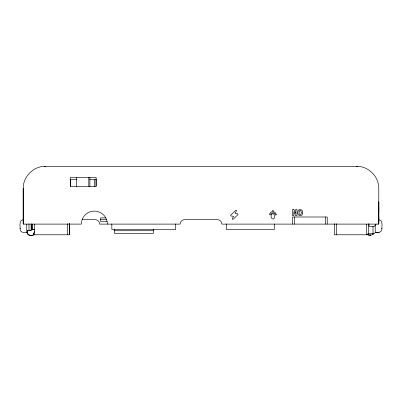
<?xml version="1.0" encoding="UTF-8"?>
<svg xmlns="http://www.w3.org/2000/svg" width="402" height="402" viewBox="0 0 402 402"><rect width="100%" height="100%" fill="white"/><g stroke="black" fill="none" stroke-linecap="round" stroke-linejoin="round"><path stroke-width="0.6" d="M107.389 224.11A13.03 13.03 0 0 0 94.364 211.085A13.03 13.03 0 0 0 81.335 224.11L23.215 224.11L23.215 188.553C22.909 176.634 33.637 165.966 45.557 166.333M26.768 232.09L26.768 232.527C24.381 232.843 20.819 232.723 20.19 229.763M32.105 224.11L32.105 229.441L34.235 229.441L32.11 229.452L32.11 224.115L31.215 224.11L31.21 230.336L27.658 230.336L27.648 233.884L29.874 235.662L32.989 235.662L34.371 231.517M70.325 186.332L70.325 177.443L96.108 177.443L96.108 186.332L70.325 186.332L70.325 179.664M76.551 186.704L76.551 177.443M88.787 186.332L88.787 177.443M89.882 186.704L89.882 177.443M96.108 186.332L96.108 179.664M114.374 229.039L114.374 233.381L153.398 233.381L153.398 229.045M368.564 223.808L368.564 234.753L370.342 234.753M369.011 223.919L369.011 226.336L374.342 226.336L376.121 224.11M373.011 234.753L373.011 226.301M375.232 224.673L375.232 232.527L379.136 232.431M82.174 219.668L95.173 219.668A4.447 4.447 0 0 1 99.616 224.11L180.156 224.11A4.447 4.447 0 0 1 184.598 219.668L217.402 219.668A4.447 4.447 0 0 1 221.849 224.11L378.79 224.11L378.79 216.11M378.79 212.542L378.79 206.578M378.79 204.09L378.79 201.804M381.9 228.974L381.9 228.944C381.734 226.024 383.171 220.763 379.136 219.723M381.9 228.632L381.81 229.13L381.9 228.773M378.423 212.598L378.79 210.779M381.81 229.758L381.126 231.19L379.136 232.441M367.157 233.818L369.011 235.667L369.9 235.667L370.79 234.778M374.79 233.004L372.121 234.783L369.9 235.667M22.869 219.728C18.824 220.768 20.271 226.05 20.1 228.974M44.356 166.358L356.564 166.333C368.443 166.031 379.086 176.679 378.79 188.553L378.79 224.11M357.624 166.358L356.448 166.333M69.958 179.674L76.852 179.674M89.661 179.664L96.349 179.664M105.937 217.899L100.51 217.899L100.51 221.452L107.138 221.452M100.51 219.673L106.54 219.673M29.647 230.336L31.21 230.336L31.21 224.11M114.374 230.738L153.398 230.718M378.342 232.522L375.232 232.522L375.232 232.085M368.564 233.371L373.011 233.371M33.064 234.778L69.571 234.778L69.571 223.597M368.302 234.778L334.293 234.778L334.293 223.703M31.652 235.662L29.869 235.662L27.658 233.884L27.658 230.336M32.989 235.662L29.879 235.662L27.658 233.884M20.1 228.778L20.19 229.13L20.1 228.637M23.512 189.739L23.215 188.553L23.215 224.11M378.79 201.91L378.79 202.226M378.784 202.975L378.79 220.402M26.768 232.376L26.768 224.11M366.664 224.11L366.664 234.778M336.564 223.703L336.564 234.778M327.228 224.11L327.228 217L292.561 217L292.561 224.11M325.454 217L325.454 224.11M294.339 217L294.339 224.11M274.285 223.944L274.285 229.447L226.291 229.447L226.291 223.944M175.709 223.944L175.709 229.447L111.836 229.447L111.836 223.944M94.329 179.674L94.329 186.779M69.566 223.597L69.566 234.778M67.662 223.597L67.662 234.778M34.311 224.11L34.311 234.778M28.989 223.819L28.989 230.663M33.436 233.567L33.436 234.753L33.436 233.567M302.455 213.085C302.806 217.407 296.38 215.924 297.897 212.035C297.575 207.824 303.947 209.276 302.455 213.085M276.269 214.562L275.998 215.04L275.43 214.924C274.963 212.085 270.797 212.08 270.33 214.924C268.204 215.105 270.888 211.281 272.375 211.733L272.526 210.477L273.239 210.477L273.385 211.733L275.3 212.648L276.269 214.562M299.239 211.296C298.053 216.537 302.791 215.145 300.932 210.814A0.799 0.799 0 0 0 300.41 210.447L299.56 210.638L299.239 211.296M271.476 214.487C270.124 216.447 272.199 220.979 274.28 218.17C275.626 216.206 273.551 211.643 271.476 214.487M236.446 210.784L235.09 213.497L237.582 213.794L238.084 214.512L233.13 219.276L232.497 219.346L232.311 218.738L233.572 216.316L231.09 216L230.587 215.276L235.582 210.467L236.215 210.397L236.446 210.784M293.837 209.442L292.561 209.442L292.561 215.763L293.832 215.763L293.832 211.613L295.706 215.763L296.983 215.763L296.983 209.442L295.706 209.442L295.706 213.588L293.837 209.442"/></g></svg>
